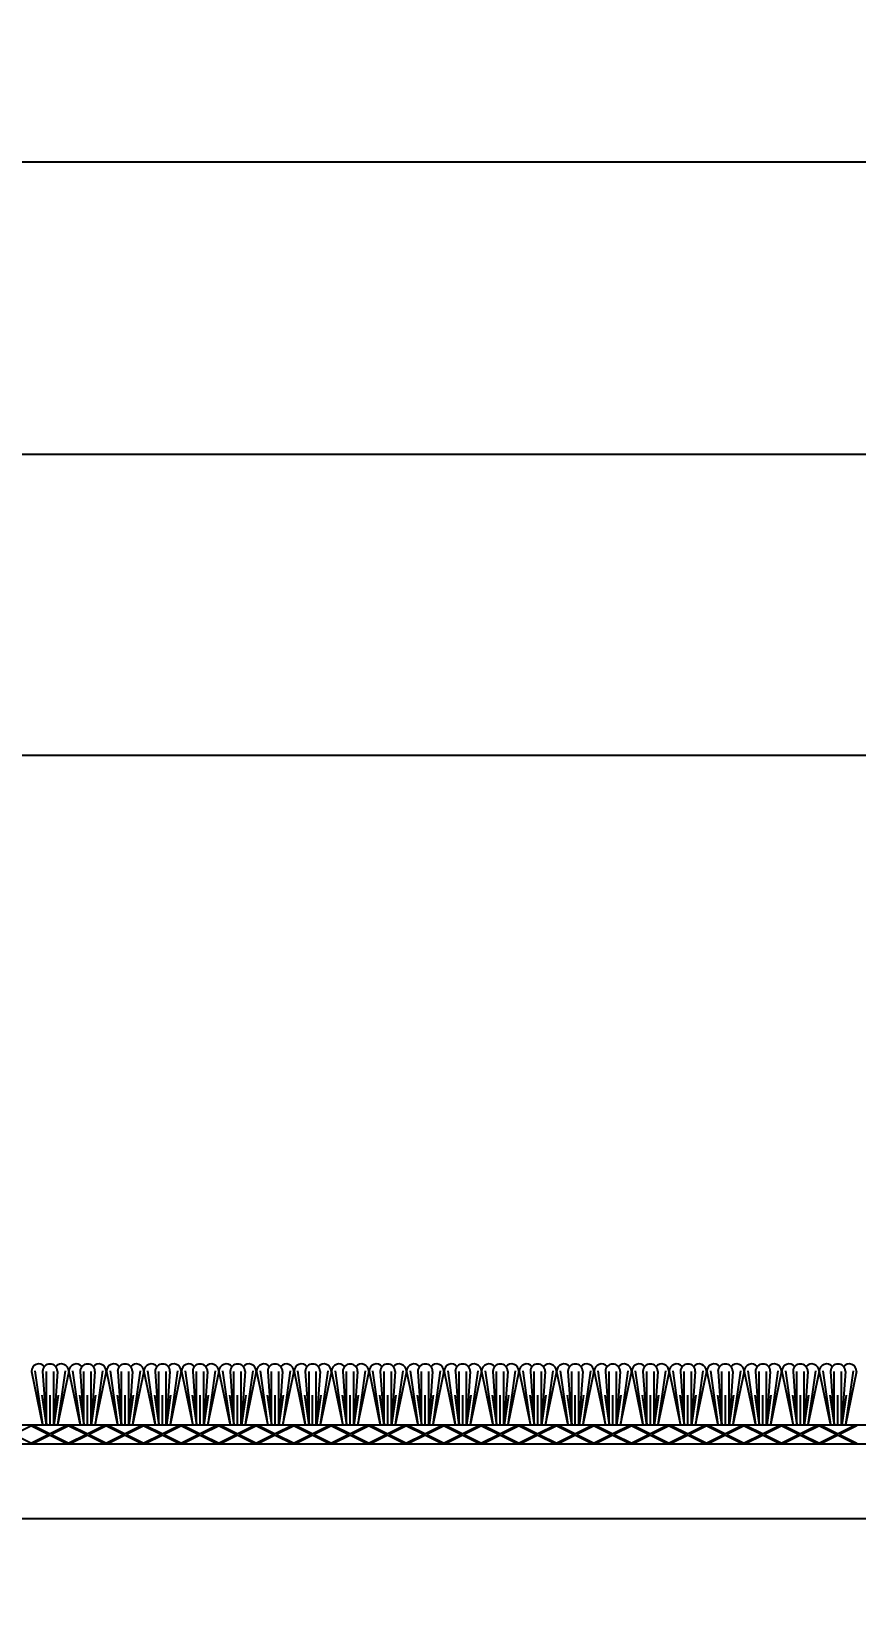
# Model space of a CAD drawing. Header units: inches. Extents: x -3.4 to 54.7, y -1.4 to 10.7.
# Drawn here: x 16.85 to 19.6, y 3.8 to 9.02 of the extents above; entities that cross this region are included whole.
import ezdxf

# ---------------------------------------------------------------- set-up
doc = ezdxf.new("R2010")
doc.units = ezdxf.units.IN
doc.header["$MEASUREMENT"] = 0
for name, color, linetype in [('Conditions', 1, 'Continuous'), ('Dimensions', 3, 'Continuous'), ('Metals', 7, 'Continuous'), ('Text', 2, 'Continuous')]:
    doc.layers.add(name, color=color, linetype=linetype)
doc.styles.add('ARIAL', font='arial.ttf')
doc.dimstyles.new('Arial', dxfattribs={"dimscale": 1.5, "dimtxt": 0.125, "dimasz": 0.125, "dimexe": 0.125, "dimexo": 0.125, "dimgap": 0.125, "dimtad": 0, "dimtih": 1, "dimtoh": 1, "dimdec": 4, "dimzin": 0, "dimdsep": 46, "dimlunit": 4, "dimtxsty": 'ARIAL', "dimcen": 0.125, "dimadec": 0, "dimazin": 0, "dimtfac": 1, "dimtdec": 4, "dimtofl": 0, "dimtmove": 0, "dimatfit": 3, "dimfxl": 0, "dimfrac": 2, "dimtolj": 1, "dimtzin": 0, "dimarcsym": 0})

# ---------------------------------------------------------------- blocks, each defined once
blk = doc.blocks.new('*D14')
at = {"layer": 'Defpoints', "color": 0}
for p in [(23.4536, 8.5789), (0.2542, 4.4823), (23.4536, 4.4823)]:
    blk.add_point(p, dxfattribs=at)
at = {"layer": 'Dimensions', "color": 0, "lineweight": -2}
for p, q in [((0.2542, 4.6698), (0.2542, 8.7664)), ((23.4536, 4.6698), (23.4536, 8.7664)), ((0.4417, 8.5789), (11.1225, 8.5789)), ((23.2661, 8.5789), (12.7065, 8.5789))]:
    blk.add_line(p, q, dxfattribs=at)
at = {"layer": 'Dimensions', "color": 0}
for points in [[(0.4417, 8.6101), (0.4417, 8.5476), (0.2542, 8.5789)], [(23.2661, 8.6101), (23.2661, 8.5476), (23.4536, 8.5789)]]:
    blk.add_solid(points, dxfattribs=at)
at = {"layer": 'Dimensions', "color": 0, "insert": (11.9145, 8.5789), "char_height": 0.1875, "attachment_point": 5, "style": 'ARIAL'}
blk.add_mtext('\\A1;1\'-11 3/16"\\P [589mm]', dxfattribs=at)
blk = doc.blocks.new('*D18')
at = {"layer": 'Defpoints', "color": 0}
for p in [(1.0001, 7.6035), (1.0001, 4.4773), (22.7077, 4.4773)]:
    blk.add_point(p, dxfattribs=at)
at = {"layer": 'Dimensions', "color": 0, "lineweight": -2}
for p, q in [((1.0001, 4.6648), (1.0001, 7.791)), ((22.7077, 4.6648), (22.7077, 7.791)), ((1.1876, 7.6035), (11.08, 7.6035)), ((22.5202, 7.6035), (12.6641, 7.6035))]:
    blk.add_line(p, q, dxfattribs=at)
at = {"layer": 'Dimensions', "color": 0}
for points in [[(1.1876, 7.6347), (1.1876, 7.5722), (1.0001, 7.6035)], [(22.5202, 7.6347), (22.5202, 7.5722), (22.7077, 7.6035)]]:
    blk.add_solid(points, dxfattribs=at)
at = {"layer": 'Dimensions', "color": 0, "insert": (11.872, 7.6035), "char_height": 0.1875, "attachment_point": 5, "style": 'ARIAL'}
blk.add_mtext('\\A1;1\'-9 11/16"\\P [551mm]', dxfattribs=at)
blk = doc.blocks.new('*D20')
at = {"layer": 'Defpoints', "color": 0}
for p in [(21.8539, 6.5998), (1.8539, 4.4773), (21.8539, 4.4773)]:
    blk.add_point(p, dxfattribs=at)
at = {"layer": 'Dimensions', "color": 0, "lineweight": -2}
for p, q in [((1.8539, 4.6648), (1.8539, 6.7873)), ((21.8539, 4.6648), (21.8539, 6.7873)), ((2.0414, 6.5998), (11.1732, 6.5998)), ((21.6664, 6.5998), (12.623, 6.5998))]:
    blk.add_line(p, q, dxfattribs=at)
at = {"layer": 'Dimensions', "color": 0}
for points in [[(2.0414, 6.631), (2.0414, 6.5685), (1.8539, 6.5998)], [(21.6664, 6.631), (21.6664, 6.5685), (21.8539, 6.5998)]]:
    blk.add_solid(points, dxfattribs=at)
at = {"layer": 'Dimensions', "color": 0, "insert": (11.8981, 6.5998), "char_height": 0.1875, "attachment_point": 5, "style": 'ARIAL'}
blk.add_mtext('\\A1;1\'-8"\\P [508mm]', dxfattribs=at)
blk = doc.blocks.new('*U31')
for p, q in [((20, 0.0625), (0, 0.0625)), ((15, 0.0603), (14.942, 0.0312)), ((15, 0.0603), (15.058, 0.0312)), ((15.0045, 0.0625), (15.0625, 0.0335)), ((15.1205, 0.0625), (15.0625, 0.0335)), ((15.125, 0.0603), (15.067, 0.0312)), ((15.125, 0.0603), (15.183, 0.0312)), ((15.1295, 0.0625), (15.1875, 0.0335)), ((15.2455, 0.0625), (15.1875, 0.0335)), ((15.25, 0.0603), (15.192, 0.0312)), ((15.25, 0.0603), (15.308, 0.0312)), ((15.2545, 0.0625), (15.3125, 0.0335)), ((15.3705, 0.0625), (15.3125, 0.0335)), ((15.375, 0.0603), (15.317, 0.0312)), ((15.375, 0.0603), (15.433, 0.0312)), ((15.3795, 0.0625), (15.4375, 0.0335)), ((15.4955, 0.0625), (15.4375, 0.0335)), ((15.5, 0.0603), (15.442, 0.0312)), ((15.5, 0.0603), (15.558, 0.0312)), ((15.5045, 0.0625), (15.5625, 0.0335)), ((15.6205, 0.0625), (15.5625, 0.0335)), ((15.625, 0.0603), (15.567, 0.0312)), ((15.625, 0.0603), (15.683, 0.0312)), ((15.6295, 0.0625), (15.6875, 0.0335)), ((15.7455, 0.0625), (15.6875, 0.0335)), ((15.75, 0.0603), (15.692, 0.0312)), ((15.75, 0.0603), (15.808, 0.0312)), ((15.7545, 0.0625), (15.8125, 0.0335)), ((15.8705, 0.0625), (15.8125, 0.0335)), ((15.875, 0.0603), (15.817, 0.0312)), ((15.875, 0.0603), (15.933, 0.0312)), ((15.8795, 0.0625), (15.9375, 0.0335)), ((15.9955, 0.0625), (15.9375, 0.0335)), ((16, 0.0603), (15.942, 0.0312)), ((16, 0.0603), (16.058, 0.0312)), ((16.0045, 0.0625), (16.0625, 0.0335)), ((16.1205, 0.0625), (16.0625, 0.0335)), ((16.125, 0.0603), (16.067, 0.0312)), ((16.125, 0.0603), (16.183, 0.0312)), ((16.1295, 0.0625), (16.1875, 0.0335)), ((16.2455, 0.0625), (16.1875, 0.0335)), ((16.25, 0.0603), (16.192, 0.0312)), ((16.25, 0.0603), (16.308, 0.0312)), ((16.2545, 0.0625), (16.3125, 0.0335)), ((16.3705, 0.0625), (16.3125, 0.0335)), ((16.375, 0.0603), (16.317, 0.0312)), ((16.375, 0.0603), (16.433, 0.0312)), ((16.3795, 0.0625), (16.4375, 0.0335)), ((16.4955, 0.0625), (16.4375, 0.0335)), ((16.5, 0.0603), (16.442, 0.0312)), ((16.5, 0.0603), (16.558, 0.0312)), ((16.5045, 0.0625), (16.5625, 0.0335)), ((16.6205, 0.0625), (16.5625, 0.0335)), ((16.625, 0.0603), (16.567, 0.0312)), ((16.625, 0.0603), (16.683, 0.0312)), ((16.6295, 0.0625), (16.6875, 0.0335)), ((16.7455, 0.0625), (16.6875, 0.0335)), ((16.75, 0.0603), (16.692, 0.0312)), ((16.75, 0.0603), (16.808, 0.0312)), ((16.7545, 0.0625), (16.8125, 0.0335)), ((16.8705, 0.0625), (16.8125, 0.0335)), ((16.875, 0.0603), (16.817, 0.0312)), ((16.875, 0.0603), (16.933, 0.0312)), ((16.8795, 0.0625), (16.9375, 0.0335)), ((16.9955, 0.0625), (16.9375, 0.0335)), ((17, 0.0603), (16.942, 0.0312)), ((17, 0.0603), (17.058, 0.0312)), ((17.0045, 0.0625), (17.0625, 0.0335)), ((17.1205, 0.0625), (17.0625, 0.0335)), ((17.125, 0.0603), (17.067, 0.0312)), ((17.125, 0.0603), (17.183, 0.0312)), ((17.1295, 0.0625), (17.1875, 0.0335)), ((17.2455, 0.0625), (17.1875, 0.0335)), ((17.25, 0.0603), (17.192, 0.0312)), ((17.25, 0.0603), (17.308, 0.0312)), ((17.2545, 0.0625), (17.3125, 0.0335)), ((17.3705, 0.0625), (17.3125, 0.0335)), ((17.375, 0.0603), (17.317, 0.0312)), ((17.375, 0.0603), (17.433, 0.0312)), ((17.3795, 0.0625), (17.4375, 0.0335)), ((17.4955, 0.0625), (17.4375, 0.0335)), ((17.5, 0.0603), (17.442, 0.0312)), ((17.5, 0.0603), (17.558, 0.0312)), ((17.5045, 0.0625), (17.5625, 0.0335)), ((17.6205, 0.0625), (17.5625, 0.0335)), ((17.625, 0.0603), (17.567, 0.0312)), ((17.625, 0.0603), (17.683, 0.0312)), ((17.6295, 0.0625), (17.6875, 0.0335)), ((17.7455, 0.0625), (17.6875, 0.0335)), ((17.75, 0.0603), (17.692, 0.0312)), ((0, 0), (20, 0)), ((14.942, 0.0312), (15, 0.0022)), ((15.058, 0.0312), (15, 0.0022)), ((15.0625, 0.029), (15.0045, 0)), ((15.0625, 0.029), (15.1205, 0)), ((15.067, 0.0312), (15.125, 0.0022)), ((15.183, 0.0312), (15.125, 0.0022)), ((15.1875, 0.029), (15.1295, 0)), ((15.1875, 0.029), (15.2455, 0)), ((15.192, 0.0312), (15.25, 0.0022)), ((15.308, 0.0312), (15.25, 0.0022)), ((15.3125, 0.029), (15.2545, 0)), ((15.3125, 0.029), (15.3705, 0)), ((15.317, 0.0312), (15.375, 0.0022)), ((15.433, 0.0312), (15.375, 0.0022)), ((15.4375, 0.029), (15.3795, 0)), ((15.4375, 0.029), (15.4955, 0)), ((15.442, 0.0312), (15.5, 0.0022)), ((15.558, 0.0312), (15.5, 0.0022)), ((15.5625, 0.029), (15.5045, 0)), ((15.5625, 0.029), (15.6205, 0)), ((15.567, 0.0312), (15.625, 0.0022)), ((15.683, 0.0312), (15.625, 0.0022)), ((15.6875, 0.029), (15.6295, 0)), ((15.6875, 0.029), (15.7455, 0)), ((15.692, 0.0312), (15.75, 0.0022)), ((15.808, 0.0312), (15.75, 0.0022)), ((15.8125, 0.029), (15.7545, 0)), ((15.8125, 0.029), (15.8705, 0)), ((15.817, 0.0312), (15.875, 0.0022)), ((15.933, 0.0312), (15.875, 0.0022)), ((15.9375, 0.029), (15.8795, 0)), ((15.9375, 0.029), (15.9955, 0)), ((15.942, 0.0312), (16, 0.0022)), ((16.058, 0.0312), (16, 0.0022)), ((16.0625, 0.029), (16.0045, 0)), ((16.0625, 0.029), (16.1205, 0)), ((16.067, 0.0312), (16.125, 0.0022)), ((16.183, 0.0312), (16.125, 0.0022)), ((16.1875, 0.029), (16.1295, 0)), ((16.1875, 0.029), (16.2455, 0)), ((16.192, 0.0312), (16.25, 0.0022)), ((16.308, 0.0312), (16.25, 0.0022)), ((16.3125, 0.029), (16.2545, 0)), ((16.3125, 0.029), (16.3705, 0)), ((16.317, 0.0312), (16.375, 0.0022)), ((16.433, 0.0312), (16.375, 0.0022)), ((16.4375, 0.029), (16.3795, 0)), ((16.4375, 0.029), (16.4955, 0)), ((16.442, 0.0312), (16.5, 0.0022)), ((16.558, 0.0312), (16.5, 0.0022)), ((16.5625, 0.029), (16.5045, 0)), ((16.5625, 0.029), (16.6205, 0)), ((16.567, 0.0312), (16.625, 0.0022)), ((16.683, 0.0312), (16.625, 0.0022)), ((16.6875, 0.029), (16.6295, 0)), ((16.6875, 0.029), (16.7455, 0)), ((16.692, 0.0312), (16.75, 0.0022)), ((16.808, 0.0312), (16.75, 0.0022)), ((16.8125, 0.029), (16.7545, 0)), ((16.8125, 0.029), (16.8705, 0)), ((16.817, 0.0312), (16.875, 0.0022)), ((16.933, 0.0312), (16.875, 0.0022)), ((16.9375, 0.029), (16.8795, 0)), ((16.9375, 0.029), (16.9955, 0)), ((16.942, 0.0312), (17, 0.0022)), ((17.058, 0.0312), (17, 0.0022)), ((17.0625, 0.029), (17.0045, 0)), ((17.0625, 0.029), (17.1205, 0)), ((17.067, 0.0312), (17.125, 0.0022)), ((17.183, 0.0312), (17.125, 0.0022)), ((17.1875, 0.029), (17.1295, 0)), ((17.1875, 0.029), (17.2455, 0)), ((17.192, 0.0312), (17.25, 0.0022)), ((17.308, 0.0312), (17.25, 0.0022)), ((17.3125, 0.029), (17.2545, 0)), ((17.3125, 0.029), (17.3705, 0)), ((17.317, 0.0312), (17.375, 0.0022)), ((17.433, 0.0312), (17.375, 0.0022)), ((17.4375, 0.029), (17.3795, 0)), ((17.4375, 0.029), (17.4955, 0)), ((17.442, 0.0312), (17.5, 0.0022)), ((17.558, 0.0312), (17.5, 0.0022)), ((17.5625, 0.029), (17.5045, 0)), ((17.5625, 0.029), (17.6205, 0)), ((17.567, 0.0312), (17.625, 0.0022)), ((17.683, 0.0312), (17.625, 0.0022)), ((17.6875, 0.029), (17.6295, 0)), ((17.6875, 0.029), (17.7455, 0)), ((17.692, 0.0312), (17.75, 0.0022))]:
    blk.add_line(p, q)
for points in [[(14.9999, 0.2412), (15.0373, 0.0625)], [(15.0119, 0.243), (15.0369, 0.0642)], [(15.0374, 0.2412), (15.0499, 0.0625)], [(15.0499, 0.0625), (15.0499, 0.2412)], [(15.0742, 0.0625), (15.0742, 0.2412)], [(15.0867, 0.2412), (15.0742, 0.0625)], [(15.1242, 0.2412), (15.0868, 0.0625)], [(15.1122, 0.243), (15.0872, 0.0642)], [(15.1249, 0.2412), (15.1623, 0.0625)], [(15.1369, 0.243), (15.1619, 0.0642)], [(15.1624, 0.2412), (15.1749, 0.0625)], [(15.1749, 0.0625), (15.1749, 0.2412)], [(15.1992, 0.0625), (15.1992, 0.2412)], [(15.2117, 0.2412), (15.1992, 0.0625)], [(15.2492, 0.2412), (15.2118, 0.0625)], [(15.2372, 0.243), (15.2122, 0.0642)], [(15.2499, 0.2412), (15.2873, 0.0625)], [(15.2619, 0.243), (15.2869, 0.0642)], [(15.2874, 0.2412), (15.2999, 0.0625)], [(15.2999, 0.0625), (15.2999, 0.2412)], [(15.3242, 0.0625), (15.3242, 0.2412)], [(15.3367, 0.2412), (15.3242, 0.0625)], [(15.3742, 0.2412), (15.3368, 0.0625)], [(15.3622, 0.243), (15.3372, 0.0642)], [(15.3749, 0.2412), (15.4123, 0.0625)], [(15.3869, 0.243), (15.4119, 0.0642)], [(15.4124, 0.2412), (15.4249, 0.0625)], [(15.4249, 0.0625), (15.4249, 0.2412)], [(15.4492, 0.0625), (15.4492, 0.2412)], [(15.4617, 0.2412), (15.4492, 0.0625)], [(15.4992, 0.2412), (15.4618, 0.0625)], [(15.4872, 0.243), (15.4622, 0.0642)], [(15.4999, 0.2412), (15.5373, 0.0625)], [(15.5119, 0.243), (15.5369, 0.0642)], [(15.5374, 0.2412), (15.5499, 0.0625)], [(15.5499, 0.0625), (15.5499, 0.2412)], [(15.5742, 0.0625), (15.5742, 0.2412)], [(15.5867, 0.2412), (15.5742, 0.0625)], [(15.6242, 0.2412), (15.5868, 0.0625)], [(15.6122, 0.243), (15.5872, 0.0642)], [(15.6249, 0.2412), (15.6623, 0.0625)], [(15.6369, 0.243), (15.6619, 0.0642)], [(15.6624, 0.2412), (15.6749, 0.0625)], [(15.6749, 0.0625), (15.6749, 0.2412)], [(15.6992, 0.0625), (15.6992, 0.2412)], [(15.7117, 0.2412), (15.6992, 0.0625)], [(15.7492, 0.2412), (15.7118, 0.0625)], [(15.7372, 0.243), (15.7122, 0.0642)], [(15.7499, 0.2412), (15.7873, 0.0625)], [(15.7619, 0.243), (15.7869, 0.0642)], [(15.7874, 0.2412), (15.7999, 0.0625)], [(15.7999, 0.0625), (15.7999, 0.2412)], [(15.8242, 0.0625), (15.8242, 0.2412)], [(15.8367, 0.2412), (15.8242, 0.0625)], [(15.8742, 0.2412), (15.8368, 0.0625)], [(15.8622, 0.243), (15.8372, 0.0642)], [(15.8749, 0.2412), (15.9123, 0.0625)], [(15.8869, 0.243), (15.9119, 0.0642)], [(15.9124, 0.2412), (15.9249, 0.0625)], [(15.9249, 0.0625), (15.9249, 0.2412)], [(15.9492, 0.0625), (15.9492, 0.2412)], [(15.9617, 0.2412), (15.9492, 0.0625)], [(15.9992, 0.2412), (15.9618, 0.0625)], [(15.9872, 0.243), (15.9622, 0.0642)], [(15.9999, 0.2412), (16.0373, 0.0625)], [(16.0119, 0.243), (16.0369, 0.0642)], [(16.0374, 0.2412), (16.0499, 0.0625)], [(16.0499, 0.0625), (16.0499, 0.2412)], [(16.0742, 0.0625), (16.0742, 0.2412)], [(16.0867, 0.2412), (16.0742, 0.0625)], [(16.1242, 0.2412), (16.0868, 0.0625)], [(16.1122, 0.243), (16.0872, 0.0642)], [(16.1249, 0.2412), (16.1623, 0.0625)], [(16.1369, 0.243), (16.1619, 0.0642)], [(16.1624, 0.2412), (16.1749, 0.0625)], [(16.1749, 0.0625), (16.1749, 0.2412)], [(16.1992, 0.0625), (16.1992, 0.2412)], [(16.2117, 0.2412), (16.1992, 0.0625)], [(16.2492, 0.2412), (16.2118, 0.0625)], [(16.2372, 0.243), (16.2122, 0.0642)], [(16.2499, 0.2412), (16.2873, 0.0625)], [(16.2619, 0.243), (16.2869, 0.0642)], [(16.2874, 0.2412), (16.2999, 0.0625)], [(16.2999, 0.0625), (16.2999, 0.2412)], [(16.3242, 0.0625), (16.3242, 0.2412)], [(16.3367, 0.2412), (16.3242, 0.0625)], [(16.3742, 0.2412), (16.3368, 0.0625)], [(16.3622, 0.243), (16.3372, 0.0642)], [(16.3749, 0.2412), (16.4123, 0.0625)], [(16.3869, 0.243), (16.4119, 0.0642)], [(16.4124, 0.2412), (16.4249, 0.0625)], [(16.4249, 0.0625), (16.4249, 0.2412)], [(16.4492, 0.0625), (16.4492, 0.2412)], [(16.4617, 0.2412), (16.4492, 0.0625)], [(16.4992, 0.2412), (16.4618, 0.0625)], [(16.4872, 0.243), (16.4622, 0.0642)], [(16.4999, 0.2412), (16.5373, 0.0625)], [(16.5119, 0.243), (16.5369, 0.0642)], [(16.5374, 0.2412), (16.5499, 0.0625)], [(16.5499, 0.0625), (16.5499, 0.2412)], [(16.5742, 0.0625), (16.5742, 0.2412)], [(16.5867, 0.2412), (16.5742, 0.0625)], [(16.6242, 0.2412), (16.5868, 0.0625)], [(16.6122, 0.243), (16.5872, 0.0642)], [(16.6249, 0.2412), (16.6623, 0.0625)], [(16.6369, 0.243), (16.6619, 0.0642)], [(16.6624, 0.2412), (16.6749, 0.0625)], [(16.6749, 0.0625), (16.6749, 0.2412)], [(16.6992, 0.0625), (16.6992, 0.2412)], [(16.7117, 0.2412), (16.6992, 0.0625)], [(16.7492, 0.2412), (16.7118, 0.0625)], [(16.7372, 0.243), (16.7122, 0.0642)], [(16.7499, 0.2412), (16.7873, 0.0625)], [(16.7619, 0.243), (16.7869, 0.0642)], [(16.7874, 0.2412), (16.7999, 0.0625)], [(16.7999, 0.0625), (16.7999, 0.2412)], [(16.8242, 0.0625), (16.8242, 0.2412)], [(16.8367, 0.2412), (16.8242, 0.0625)], [(16.8742, 0.2412), (16.8368, 0.0625)], [(16.8622, 0.243), (16.8372, 0.0642)], [(16.8749, 0.2412), (16.9123, 0.0625)], [(16.8869, 0.243), (16.9119, 0.0642)], [(16.9124, 0.2412), (16.9249, 0.0625)], [(16.9249, 0.0625), (16.9249, 0.2412)], [(16.9492, 0.0625), (16.9492, 0.2412)], [(16.9617, 0.2412), (16.9492, 0.0625)], [(16.9992, 0.2412), (16.9618, 0.0625)], [(16.9872, 0.243), (16.9622, 0.0642)], [(16.9999, 0.2412), (17.0373, 0.0625)], [(17.0119, 0.243), (17.0369, 0.0642)], [(17.0374, 0.2412), (17.0499, 0.0625)], [(17.0499, 0.0625), (17.0499, 0.2412)], [(17.0742, 0.0625), (17.0742, 0.2412)], [(17.0867, 0.2412), (17.0742, 0.0625)], [(17.1242, 0.2412), (17.0868, 0.0625)], [(17.1122, 0.243), (17.0872, 0.0642)], [(17.1249, 0.2412), (17.1623, 0.0625)], [(17.1369, 0.243), (17.1619, 0.0642)], [(17.1624, 0.2412), (17.1749, 0.0625)], [(17.1749, 0.0625), (17.1749, 0.2412)], [(17.1992, 0.0625), (17.1992, 0.2412)], [(17.2117, 0.2412), (17.1992, 0.0625)], [(17.2492, 0.2412), (17.2118, 0.0625)], [(17.2372, 0.243), (17.2122, 0.0642)], [(17.2499, 0.2412), (17.2873, 0.0625)], [(17.2619, 0.243), (17.2869, 0.0642)], [(17.2874, 0.2412), (17.2999, 0.0625)], [(17.2999, 0.0625), (17.2999, 0.2412)], [(17.3242, 0.0625), (17.3242, 0.2412)], [(17.3367, 0.2412), (17.3242, 0.0625)], [(17.3742, 0.2412), (17.3368, 0.0625)], [(17.3622, 0.243), (17.3372, 0.0642)], [(17.3749, 0.2412), (17.4123, 0.0625)], [(17.3869, 0.243), (17.4119, 0.0642)], [(17.4124, 0.2412), (17.4249, 0.0625)], [(17.4249, 0.0625), (17.4249, 0.2412)], [(17.4492, 0.0625), (17.4492, 0.2412)], [(17.4617, 0.2412), (17.4492, 0.0625)], [(17.4992, 0.2412), (17.4618, 0.0625)], [(17.4872, 0.243), (17.4622, 0.0642)], [(17.4999, 0.2412), (17.5373, 0.0625)], [(17.5119, 0.243), (17.5369, 0.0642)], [(17.5374, 0.2412), (17.5499, 0.0625)], [(17.5499, 0.0625), (17.5499, 0.2412)], [(17.5742, 0.0625), (17.5742, 0.2412)], [(17.5867, 0.2412), (17.5742, 0.0625)], [(17.6242, 0.2412), (17.5868, 0.0625)], [(17.6122, 0.243), (17.5872, 0.0642)], [(17.6249, 0.2412), (17.6623, 0.0625)], [(17.6369, 0.243), (17.6619, 0.0642)], [(17.6624, 0.2412), (17.6749, 0.0625)], [(17.6749, 0.0625), (17.6749, 0.2412)], [(17.6992, 0.0625), (17.6992, 0.2412)], [(17.7117, 0.2412), (17.6992, 0.0625)], [(17.7492, 0.2412), (17.7118, 0.0625)], [(17.7372, 0.243), (17.7122, 0.0642)], [(15.0352, 0.1625), (15.0495, 0.0625)], [(15.062, 0.0625), (15.062, 0.1625)], [(15.0889, 0.1625), (15.0746, 0.0625)], [(15.1602, 0.1625), (15.1745, 0.0625)], [(15.187, 0.0625), (15.187, 0.1625)], [(15.2139, 0.1625), (15.1996, 0.0625)], [(15.2852, 0.1625), (15.2995, 0.0625)], [(15.312, 0.0625), (15.312, 0.1625)], [(15.3389, 0.1625), (15.3246, 0.0625)], [(15.4102, 0.1625), (15.4245, 0.0625)], [(15.437, 0.0625), (15.437, 0.1625)], [(15.4639, 0.1625), (15.4496, 0.0625)], [(15.5352, 0.1625), (15.5495, 0.0625)], [(15.562, 0.0625), (15.562, 0.1625)], [(15.5889, 0.1625), (15.5746, 0.0625)], [(15.6602, 0.1625), (15.6745, 0.0625)], [(15.687, 0.0625), (15.687, 0.1625)], [(15.7139, 0.1625), (15.6996, 0.0625)], [(15.7852, 0.1625), (15.7995, 0.0625)], [(15.812, 0.0625), (15.812, 0.1625)], [(15.8389, 0.1625), (15.8246, 0.0625)], [(15.9102, 0.1625), (15.9245, 0.0625)], [(15.937, 0.0625), (15.937, 0.1625)], [(15.9639, 0.1625), (15.9496, 0.0625)], [(16.0352, 0.1625), (16.0495, 0.0625)], [(16.062, 0.0625), (16.062, 0.1625)], [(16.0889, 0.1625), (16.0746, 0.0625)], [(16.1602, 0.1625), (16.1745, 0.0625)], [(16.187, 0.0625), (16.187, 0.1625)], [(16.2139, 0.1625), (16.1996, 0.0625)], [(16.2852, 0.1625), (16.2995, 0.0625)], [(16.312, 0.0625), (16.312, 0.1625)], [(16.3389, 0.1625), (16.3246, 0.0625)], [(16.4102, 0.1625), (16.4245, 0.0625)], [(16.437, 0.0625), (16.437, 0.1625)], [(16.4639, 0.1625), (16.4496, 0.0625)], [(16.5352, 0.1625), (16.5495, 0.0625)], [(16.562, 0.0625), (16.562, 0.1625)], [(16.5889, 0.1625), (16.5746, 0.0625)], [(16.6602, 0.1625), (16.6745, 0.0625)], [(16.687, 0.0625), (16.687, 0.1625)], [(16.7139, 0.1625), (16.6996, 0.0625)], [(16.7852, 0.1625), (16.7995, 0.0625)], [(16.812, 0.0625), (16.812, 0.1625)], [(16.8389, 0.1625), (16.8246, 0.0625)], [(16.9102, 0.1625), (16.9245, 0.0625)], [(16.937, 0.0625), (16.937, 0.1625)], [(16.9639, 0.1625), (16.9496, 0.0625)], [(17.0352, 0.1625), (17.0495, 0.0625)], [(17.062, 0.0625), (17.062, 0.1625)], [(17.0889, 0.1625), (17.0746, 0.0625)], [(17.1602, 0.1625), (17.1745, 0.0625)], [(17.187, 0.0625), (17.187, 0.1625)], [(17.2139, 0.1625), (17.1996, 0.0625)], [(17.2852, 0.1625), (17.2995, 0.0625)], [(17.312, 0.0625), (17.312, 0.1625)], [(17.3389, 0.1625), (17.3246, 0.0625)], [(17.4102, 0.1625), (17.4245, 0.0625)], [(17.437, 0.0625), (17.437, 0.1625)], [(17.4639, 0.1625), (17.4496, 0.0625)], [(17.5352, 0.1625), (17.5495, 0.0625)], [(17.562, 0.0625), (17.562, 0.1625)], [(17.5889, 0.1625), (17.5746, 0.0625)], [(17.6602, 0.1625), (17.6745, 0.0625)], [(17.687, 0.0625), (17.687, 0.1625)], [(17.7139, 0.1625), (17.6996, 0.0625)]]:
    blk.add_lwpolyline(points)
for centre, radius, start, end in [((15.0249, 0.2412), 0.025, 41.211, 180), ((15.062, 0.2412), 0.0247, 0, 180), ((15.0992, 0.2412), 0.025, 0, 138.789), ((15.1499, 0.2412), 0.025, 41.211, 180), ((15.187, 0.2412), 0.0247, 0, 180), ((15.2242, 0.2412), 0.025, 0, 138.789), ((15.2749, 0.2412), 0.025, 41.211, 180), ((15.312, 0.2412), 0.0247, 0, 180), ((15.3492, 0.2412), 0.025, 0, 138.789), ((15.3999, 0.2412), 0.025, 41.211, 180), ((15.437, 0.2412), 0.0247, 0, 180), ((15.4742, 0.2412), 0.025, 0, 138.789), ((15.5249, 0.2412), 0.025, 41.211, 180), ((15.562, 0.2412), 0.0247, 0, 180), ((15.5992, 0.2412), 0.025, 0, 138.789), ((15.6499, 0.2412), 0.025, 41.211, 180), ((15.687, 0.2412), 0.0247, 0, 180), ((15.7242, 0.2412), 0.025, 0, 138.789), ((15.7749, 0.2412), 0.025, 41.211, 180), ((15.812, 0.2412), 0.0247, 0, 180), ((15.8492, 0.2412), 0.025, 0, 138.789), ((15.8999, 0.2412), 0.025, 41.211, 180), ((15.937, 0.2412), 0.0247, 0, 180), ((15.9742, 0.2412), 0.025, 0, 138.789), ((16.0249, 0.2412), 0.025, 41.211, 180), ((16.062, 0.2412), 0.0247, 0, 180), ((16.0992, 0.2412), 0.025, 0, 138.789), ((16.1499, 0.2412), 0.025, 41.211, 180), ((16.187, 0.2412), 0.0247, 0, 180), ((16.2242, 0.2412), 0.025, 0, 138.789), ((16.2749, 0.2412), 0.025, 41.211, 180), ((16.312, 0.2412), 0.0247, 0, 180), ((16.3492, 0.2412), 0.025, 0, 138.789), ((16.3999, 0.2412), 0.025, 41.211, 180), ((16.437, 0.2412), 0.0247, 0, 180), ((16.4742, 0.2412), 0.025, 0, 138.789), ((16.5249, 0.2412), 0.025, 41.211, 180), ((16.562, 0.2412), 0.0247, 0, 180), ((16.5992, 0.2412), 0.025, 0, 138.789), ((16.6499, 0.2412), 0.025, 41.211, 180), ((16.687, 0.2412), 0.0247, 0, 180), ((16.7242, 0.2412), 0.025, 0, 138.789), ((16.7749, 0.2412), 0.025, 41.211, 180), ((16.812, 0.2412), 0.0247, 0, 180), ((16.8492, 0.2412), 0.025, 0, 138.789), ((16.8999, 0.2412), 0.025, 41.211, 180), ((16.937, 0.2412), 0.0247, 0, 180), ((16.9742, 0.2412), 0.025, 0, 138.789), ((17.0249, 0.2412), 0.025, 41.211, 180), ((17.062, 0.2412), 0.0247, 0, 180), ((17.0992, 0.2412), 0.025, 0, 138.789), ((17.1499, 0.2412), 0.025, 41.211, 180), ((17.187, 0.2412), 0.0247, 0, 180), ((17.2242, 0.2412), 0.025, 0, 138.789), ((17.2749, 0.2412), 0.025, 41.211, 180), ((17.312, 0.2412), 0.0247, 0, 180), ((17.3492, 0.2412), 0.025, 0, 138.789), ((17.3999, 0.2412), 0.025, 41.211, 180), ((17.437, 0.2412), 0.0247, 0, 180), ((17.4742, 0.2412), 0.025, 0, 138.789), ((17.5249, 0.2412), 0.025, 41.211, 180), ((17.562, 0.2412), 0.0247, 0, 180), ((17.5992, 0.2412), 0.025, 0, 138.789), ((17.6499, 0.2412), 0.025, 41.211, 180), ((17.687, 0.2412), 0.0247, 0, 180), ((17.7242, 0.2412), 0.025, 0, 138.789)]:
    blk.add_arc(centre, radius, start, end)

msp = doc.modelspace()

# ---------------------------------------------------------------- hatches: boundary and pattern name
at = {"layer": 'Conditions'}
h = msp.add_hatch(dxfattribs=at)
h.set_pattern_fill('AR-CONC', color=256, scale=0.25, style=0)
h.paths.add_polyline_path([(26.45352, 4.30483), (24.60386, 4.30483), (24.60386, 3.61733), (24.02886, 3.61733, 0.2789782), (24.01817, 3.57039), (24.03981, 3.55873), (24.01581, 3.54581), (24.01581, 3.51412), (24.02725, 3.50795), (24.01581, 3.50179), (24.01581, 3.4701), (24.03981, 3.45717), (24.01581, 3.44425), (24.01581, 3.41255), (24.02725, 3.40639), (24.01581, 3.40023), (24.01581, 3.36853), (24.03981, 3.35561), (24.01581, 3.34269), (24.01581, 3.31099), (24.02725, 3.30483), (24.01581, 3.29867), (24.01581, 3.26697), (24.03981, 3.25405), (24.01581, 3.24112), (24.01581, 3.20943), (24.02725, 3.20327), (24.01581, 3.1971), (24.01581, 3.16541), (24.03981, 3.15248), (24.01581, 3.13956), (24.01581, 3.10787), (24.02725, 3.1017), (24.01581, 3.09554), (24.01581, 3.06385), (24.03981, 3.05092), (24.01581, 3.038), (24.01581, 3.0063), (24.02725, 3.00014), (24.01581, 2.99398), (24.01581, 2.96228), (24.03981, 2.94936), (24.01581, 2.93644), (24.01581, 2.90474), (24.02725, 2.89858), (24.01581, 2.89242), (24.01581, 2.86072), (24.03981, 2.8478), (24.01581, 2.83487), (24.01581, 2.80318), (24.02725, 2.79702), (24.01581, 2.79085), (24.01581, 2.75916), (24.03981, 2.74623), (24.01581, 2.73331), (24.01581, 2.70943), (24.02725, 2.70327), (24.01581, 2.6971), (24.01581, 2.66541), (24.03981, 2.65248), (24.01581, 2.63956), (24.01581, 2.60787), (24.02725, 2.6017), (24.01581, 2.59554), (24.01581, 2.56385), (24.03981, 2.55092), (24.01581, 2.538), (24.01581, 2.5063), (24.02725, 2.50014), (24.01581, 2.49398), (24.01581, 2.46228), (24.03981, 2.44936), (24.01581, 2.43644), (24.01581, 2.40474), (24.02725, 2.39858), (24.01581, 2.39242), (24.01581, 2.36072), (24.03981, 2.3478), (24.01581, 2.33487), (24.01581, 2.30318), (24.02725, 2.29702), (24.01581, 2.29085), (24.01581, 2.25916), (24.03981, 2.24623), (24.01581, 2.23331), (24.01581, 2.20162), (24.02725, 2.19545), (24.01581, 2.18929), (24.01581, 2.14876), (23.96378, 2.00024, -0.709275), (23.94392, 1.99858), (23.89131, 2.14876), (23.89131, 2.18253), (23.86731, 2.19545), (23.89131, 2.20838), (23.89131, 2.24007), (23.87986, 2.24623), (23.89131, 2.2524), (23.89131, 2.28409), (23.86731, 2.29702), (23.89131, 2.30994), (23.89131, 2.34163), (23.87986, 2.3478), (23.89131, 2.35396), (23.89131, 2.38565), (23.86731, 2.39858), (23.89131, 2.4115), (23.89131, 2.4432), (23.87986, 2.44936), (23.89131, 2.45552), (23.89131, 2.48722), (23.86731, 2.50014), (23.89131, 2.51307), (23.89131, 2.54476), (23.87986, 2.55092), (23.89131, 2.55709), (23.89131, 2.58878), (23.86731, 2.6017), (23.89131, 2.61463), (23.89131, 2.64632), (23.87986, 2.65248), (23.89131, 2.65865), (23.89131, 2.68253), (23.86731, 2.69545), (23.89131, 2.70838), (23.89131, 2.74007), (23.87986, 2.74623), (23.89131, 2.7524), (23.89131, 2.78409), (23.86731, 2.79702), (23.89131, 2.80994), (23.89131, 2.84163), (23.87986, 2.8478), (23.89131, 2.85396), (23.89131, 2.88565), (23.86731, 2.89858), (23.89131, 2.9115), (23.89131, 2.9432), (23.87986, 2.94936), (23.89131, 2.95552), (23.89131, 2.98722), (23.86731, 3.00014), (23.89131, 3.01307), (23.89131, 3.04476), (23.87986, 3.05092), (23.89131, 3.05709), (23.89131, 3.08878), (23.86731, 3.1017), (23.89131, 3.11463), (23.89131, 3.14632), (23.87986, 3.15248), (23.89131, 3.15865), (23.89131, 3.19034), (23.86731, 3.20327), (23.89131, 3.21619), (23.89131, 3.24788), (23.87986, 3.25405), (23.89131, 3.26021), (23.89131, 3.2919), (23.86731, 3.30483), (23.89131, 3.31775), (23.89131, 3.34945), (23.87986, 3.35561), (23.89131, 3.36177), (23.89131, 3.39347), (23.86731, 3.40639), (23.89131, 3.41932), (23.89131, 3.45101), (23.87986, 3.45717), (23.89131, 3.46334), (23.89131, 3.49503), (23.86731, 3.50795), (23.89131, 3.52088), (23.89131, 3.55257), (23.87986, 3.55873), (23.88488, 3.56143, 0.3369616), (23.87826, 3.61733), (21.75092, 3.61733), (21.73578, 3.60133), (21.73578, 3.52937), (21.72928, 3.49865, 0.1329555), (21.73064, 3.47439), (21.75228, 3.46273), (21.72828, 3.44981), (21.72828, 3.41812), (21.73972, 3.41195), (21.72828, 3.40579), (21.72828, 3.3741), (21.75228, 3.36117), (21.72828, 3.34825), (21.72828, 3.31655), (21.73972, 3.31039), (21.72828, 3.30423), (21.72828, 3.27253), (21.75228, 3.25961), (21.72828, 3.24669), (21.72828, 3.21499), (21.73972, 3.20883), (21.72828, 3.20267), (21.72828, 3.17097), (21.75228, 3.15805), (21.72828, 3.14512), (21.72828, 3.11343), (21.73972, 3.10727), (21.72828, 3.1011), (21.72828, 3.06941), (21.75228, 3.05648), (21.72828, 3.04356), (21.72828, 3.01187), (21.73972, 3.0057), (21.72828, 2.99954), (21.72828, 2.96785), (21.75228, 2.95492), (21.72828, 2.942), (21.72828, 2.9103), (21.73972, 2.90414), (21.72828, 2.89798), (21.72828, 2.86628), (21.75228, 2.85336), (21.72828, 2.84044), (21.72828, 2.80874), (21.73972, 2.80258), (21.72828, 2.79642), (21.72828, 2.76472), (21.75228, 2.7518), (21.72828, 2.73887), (21.72828, 2.70718), (21.73972, 2.70102), (21.72828, 2.69485), (21.72828, 2.66316), (21.75228, 2.65023), (21.72828, 2.63731), (21.72828, 2.5993), (21.73972, 2.59314), (21.72828, 2.58697), (21.72828, 2.55528), (21.75228, 2.54235), (21.72828, 2.52943), (21.72828, 2.48917), (21.73972, 2.48301), (21.72828, 2.47684), (21.72828, 2.44515), (21.75228, 2.43223), (21.72828, 2.4193), (21.72828, 2.38354), (21.73972, 2.37738), (21.72828, 2.37121), (21.72828, 2.33952), (21.75228, 2.32659), (21.72828, 2.31367), (21.72828, 2.28128), (21.73972, 2.27511), (21.72828, 2.26895), (21.72828, 2.23726), (21.75228, 2.22433), (21.72828, 2.21141), (21.72828, 2.17902), (21.73972, 2.17285), (21.72828, 2.16669), (21.72828, 2.135), (21.75228, 2.12207), (21.72828, 2.10915), (21.72828, 2.07745), (21.73972, 2.07129), (21.72828, 2.06513), (21.72828, 2.0537), (21.67625, 1.90519, -0.709275), (21.65638, 1.90352), (21.60176, 2.05945), (21.57978, 2.07129), (21.60388, 2.08427), (21.60388, 2.11595), (21.60379, 2.11591), (21.59233, 2.12207), (21.60388, 2.12829), (21.60388, 2.16058), (21.57978, 2.17355), (21.60388, 2.18653), (21.60387, 2.21821), (21.60379, 2.21817), (21.59233, 2.22433), (21.60387, 2.23054), (21.60387, 2.26284), (21.57978, 2.27581), (21.60387, 2.28879), (21.60387, 2.32046), (21.60379, 2.32043), (21.59233, 2.32659), (21.60386, 2.3328), (21.60386, 2.36848), (21.57978, 2.38145), (21.60386, 2.39441), (21.60386, 2.42609), (21.60379, 2.42606), (21.59233, 2.43223), (21.60386, 2.43843), (21.60385, 2.47861), (21.57978, 2.49157), (21.60385, 2.50454), (21.60385, 2.53622), (21.60379, 2.53619), (21.59233, 2.54235), (21.60385, 2.54855), (21.60384, 2.5865), (21.57978, 2.59945), (21.60384, 2.61241), (21.60384, 2.64409), (21.60379, 2.64407), (21.59233, 2.65023), (21.60384, 2.65643), (21.60384, 2.68806), (21.57978, 2.70102), (21.60383, 2.71397), (21.60383, 2.74565), (21.60379, 2.74563), (21.59233, 2.7518), (21.60383, 2.75799), (21.60383, 2.78963), (21.57978, 2.80258), (21.60383, 2.81553), (21.60382, 2.84721), (21.60379, 2.8472), (21.59233, 2.85336), (21.60382, 2.85954), (21.60382, 2.8912), (21.57978, 2.90414), (21.60382, 2.91709), (21.60382, 2.94877), (21.60379, 2.94876), (21.59233, 2.95492), (21.60382, 2.9611), (21.60381, 2.99276), (21.57978, 3.0057), (21.60381, 3.01865), (21.60381, 3.05033), (21.60379, 3.05032), (21.59233, 3.05648), (21.60381, 3.06266), (21.60381, 3.09433), (21.57978, 3.10727), (21.6038, 3.1202), (21.6038, 3.15189), (21.60379, 3.15188), (21.59233, 3.15805), (21.6038, 3.16422), (21.6038, 3.1959), (21.57978, 3.20883), (21.6038, 3.22176), (21.60379, 3.25345), (21.60379, 3.25345), (21.59233, 3.25961), (21.60379, 3.26578), (21.60379, 3.29746), (21.57978, 3.31039), (21.60379, 3.32332), (21.60379, 3.35501), (21.59233, 3.36117), (21.60378, 3.36734), (21.60378, 3.39903), (21.57978, 3.41195), (21.60378, 3.42488), (21.60378, 3.45657), (21.59233, 3.46273), (21.59734, 3.46543, 0.2730506), (21.60167, 3.5125, -0.0696153), (21.59728, 3.52462), (21.60852, 3.47145), (21.60378, 3.4689), (21.69812, 3.49918), (21.60378, 3.45657), (21.60378, 3.42488), (21.72828, 3.47566), (21.72828, 3.49389), (21.73477, 3.52462, 0.0521265), (21.73578, 3.53423), (21.73578, 3.60133), (21.59628, 3.60133), (21.59628, 3.53423, 0.128787), (21.59838, 3.51076, -0.0696153), (21.60277, 3.49865), (21.59628, 3.52937), (21.59628, 3.60133), (21.58113, 3.61733), (17.77529, 3.61733), (17.76015, 3.60133), (17.76015, 3.52937), (17.75365, 3.49865, 0.1329555), (17.75501, 3.47439), (17.77665, 3.46273), (17.75265, 3.44981), (17.75265, 3.41812), (17.76409, 3.41195), (17.75265, 3.40579), (17.75265, 3.3741), (17.77665, 3.36117), (17.75265, 3.34825), (17.75265, 3.31655), (17.76409, 3.31039), (17.75265, 3.30423), (17.75265, 3.27253), (17.77665, 3.25961), (17.75265, 3.24669), (17.75265, 3.21499), (17.76409, 3.20883), (17.75265, 3.20267), (17.75265, 3.17097), (17.77665, 3.15805), (17.75265, 3.14512), (17.75265, 3.11343), (17.76409, 3.10727), (17.75265, 3.1011), (17.75265, 3.06941), (17.77665, 3.05648), (17.75265, 3.04356), (17.75265, 3.01187), (17.76409, 3.0057), (17.75265, 2.99954), (17.75265, 2.96785), (17.77665, 2.95492), (17.75265, 2.942), (17.75265, 2.9103), (17.76409, 2.90414), (17.75265, 2.89798), (17.75265, 2.86628), (17.77665, 2.85336), (17.75265, 2.84044), (17.75265, 2.80874), (17.76409, 2.80258), (17.75265, 2.79642), (17.75265, 2.76472), (17.77665, 2.7518), (17.75265, 2.73887), (17.75265, 2.70718), (17.76409, 2.70102), (17.75265, 2.69485), (17.75265, 2.66316), (17.77665, 2.65023), (17.75265, 2.63731), (17.75265, 2.5993), (17.76409, 2.59314), (17.75265, 2.58697), (17.75265, 2.55528), (17.77665, 2.54235), (17.75265, 2.52943), (17.75265, 2.48917), (17.76409, 2.48301), (17.75265, 2.47684), (17.75265, 2.44515), (17.77665, 2.43223), (17.75265, 2.4193), (17.75265, 2.38354), (17.76409, 2.37738), (17.75265, 2.37121), (17.75265, 2.33952), (17.77665, 2.32659), (17.75265, 2.31367), (17.75265, 2.28128), (17.76409, 2.27511), (17.75265, 2.26895), (17.75265, 2.23726), (17.77665, 2.22433), (17.75265, 2.21141), (17.75265, 2.17902), (17.76409, 2.17285), (17.75265, 2.16669), (17.75265, 2.135), (17.77665, 2.12207), (17.75265, 2.10915), (17.75265, 2.07745), (17.76409, 2.07129), (17.75265, 2.06513), (17.75265, 2.0537), (17.70062, 1.90519, -0.709275), (17.68076, 1.90352), (17.62613, 2.05945), (17.60415, 2.07129), (17.62826, 2.08427), (17.62825, 2.11595), (17.62816, 2.11591), (17.6167, 2.12207), (17.62825, 2.12829), (17.62825, 2.16058), (17.60415, 2.17355), (17.62825, 2.18653), (17.62825, 2.21821), (17.62816, 2.21817), (17.6167, 2.22433), (17.62824, 2.23054), (17.62824, 2.26284), (17.60415, 2.27581), (17.62824, 2.28879), (17.62824, 2.32046), (17.62816, 2.32043), (17.6167, 2.32659), (17.62824, 2.3328), (17.62823, 2.36848), (17.60415, 2.38145), (17.62823, 2.39441), (17.62823, 2.42609), (17.62816, 2.42606), (17.6167, 2.43223), (17.62823, 2.43843), (17.62823, 2.47861), (17.60415, 2.49157), (17.62822, 2.50454), (17.62822, 2.53622), (17.62816, 2.53619), (17.6167, 2.54235), (17.62822, 2.54855), (17.62822, 2.5865), (17.60415, 2.59945), (17.62822, 2.61241), (17.62821, 2.64409), (17.62816, 2.64407), (17.6167, 2.65023), (17.62821, 2.65643), (17.62821, 2.68806), (17.60415, 2.70102), (17.62821, 2.71397), (17.62821, 2.74565), (17.62816, 2.74563), (17.6167, 2.7518), (17.6282, 2.75799), (17.6282, 2.78963), (17.60415, 2.80258), (17.6282, 2.81553), (17.6282, 2.84721), (17.62816, 2.8472), (17.6167, 2.85336), (17.6282, 2.85954), (17.62819, 2.8912), (17.60415, 2.90414), (17.62819, 2.91709), (17.62819, 2.94877), (17.62816, 2.94876), (17.6167, 2.95492), (17.62819, 2.9611), (17.62819, 2.99276), (17.60415, 3.0057), (17.62818, 3.01865), (17.62818, 3.05033), (17.62816, 3.05032), (17.6167, 3.05648), (17.62818, 3.06266), (17.62818, 3.09433), (17.60415, 3.10727), (17.62818, 3.1202), (17.62817, 3.15189), (17.62816, 3.15188), (17.6167, 3.15805), (17.62817, 3.16422), (17.62817, 3.1959), (17.60415, 3.20883), (17.62817, 3.22176), (17.62817, 3.25345), (17.62816, 3.25345), (17.6167, 3.25961), (17.62816, 3.26578), (17.62816, 3.29746), (17.60415, 3.31039), (17.62816, 3.32332), (17.62816, 3.35501), (17.6167, 3.36117), (17.62816, 3.36734), (17.62815, 3.39903), (17.60415, 3.41195), (17.62815, 3.42488), (17.62815, 3.45657), (17.6167, 3.46273), (17.62172, 3.46543, 0.2730506), (17.62604, 3.5125, -0.0696153), (17.62165, 3.52462), (17.63289, 3.47145), (17.62815, 3.4689), (17.72249, 3.49918), (17.62815, 3.45657), (17.62815, 3.42488), (17.75265, 3.47566), (17.75265, 3.49389), (17.75914, 3.52462, 0.0521265), (17.76015, 3.53423), (17.76015, 3.60133), (17.62065, 3.60133), (17.62065, 3.53423, 0.128787), (17.62276, 3.51076, -0.0696153), (17.62714, 3.49865), (17.62065, 3.52937), (17.62065, 3.60133), (17.6055, 3.61733), (16.86386, 3.61733, 0.4142136), (16.85386, 3.60733), (16.85386, 0), (26.45352, 0)])
h.paths.add_polyline_path([(25.08548, 2.12115), (27.29545, 2.12115), (27.29545, 2.82336), (25.08548, 2.82336)], flags=9)
h.paths.add_polyline_path([(22.53315, 1.02804), (24.74311, 1.02804), (24.74311, 1.73025), (22.53315, 1.73025)], flags=24)
h.paths.add_polyline_path([(18.38456, 3.08488), (19.58553, 3.08488), (19.58553, 3.47127), (18.38456, 3.47127)], flags=24)
h.paths.add_polyline_path([(25.0993, 3.32866), (27.72839, 3.32866), (27.72839, 4.02959), (25.0993, 4.02959)], flags=9)

# ---------------------------------------------------------------- linework, layer by layer
at = {"layer": 'Metals'}
msp.add_lwpolyline([(1.85386, 4.30483), (21.85386, 4.30483), (21.85386, 4.05483), (1.85386, 4.05483)], close=True, dxfattribs=at)

# ---------------------------------------------------------------- block references
at = {"layer": 'Conditions'}
msp.add_blockref('*U31', (1.85386, 4.30483), dxfattribs=at)

# ---------------------------------------------------------------- dimensions: what is measured, and where the dimension line sits
at = {"layer": 'Dimensions'}
for base, p1, p2, picture, middle in [((23.45356, 8.5789), (0.25417, 4.48233), (23.45356, 4.48233), '*D14', (11.91448, 8.5789)), ((1.00008, 7.60348), (22.70765, 4.47733), (1.00008, 4.47733), '*D18', (11.87205, 7.60348)), ((21.85386, 6.59979), (1.85386, 4.47733), (21.85386, 4.47733), '*D20', (11.8981, 6.59979))]:
    dim = msp.add_linear_dim(base=base, p1=p1, p2=p2, dimstyle='Arial', override={"dimpost": '\\X'}, dxfattribs=at)
    dim.commit()
    dim.dimension.update_dxf_attribs({"geometry": picture, "text_midpoint": middle, "dimtype": 160})

# ---------------------------------------------------------------- leaders
at = {"layer": 'Text', "annotation_type": 0, "has_hookline": 1, "hookline_direction": 1, "text_width": 1.09482}
msp.add_leader([(20.84939, 3.92983), (19.99539, 3.27974), (19.80789, 3.27974)], dimstyle='Arial', override={"dimgap": 0.1875, "dimtad": 0}, dxfattribs=at)

doc.saveas('drawing.dxf')
